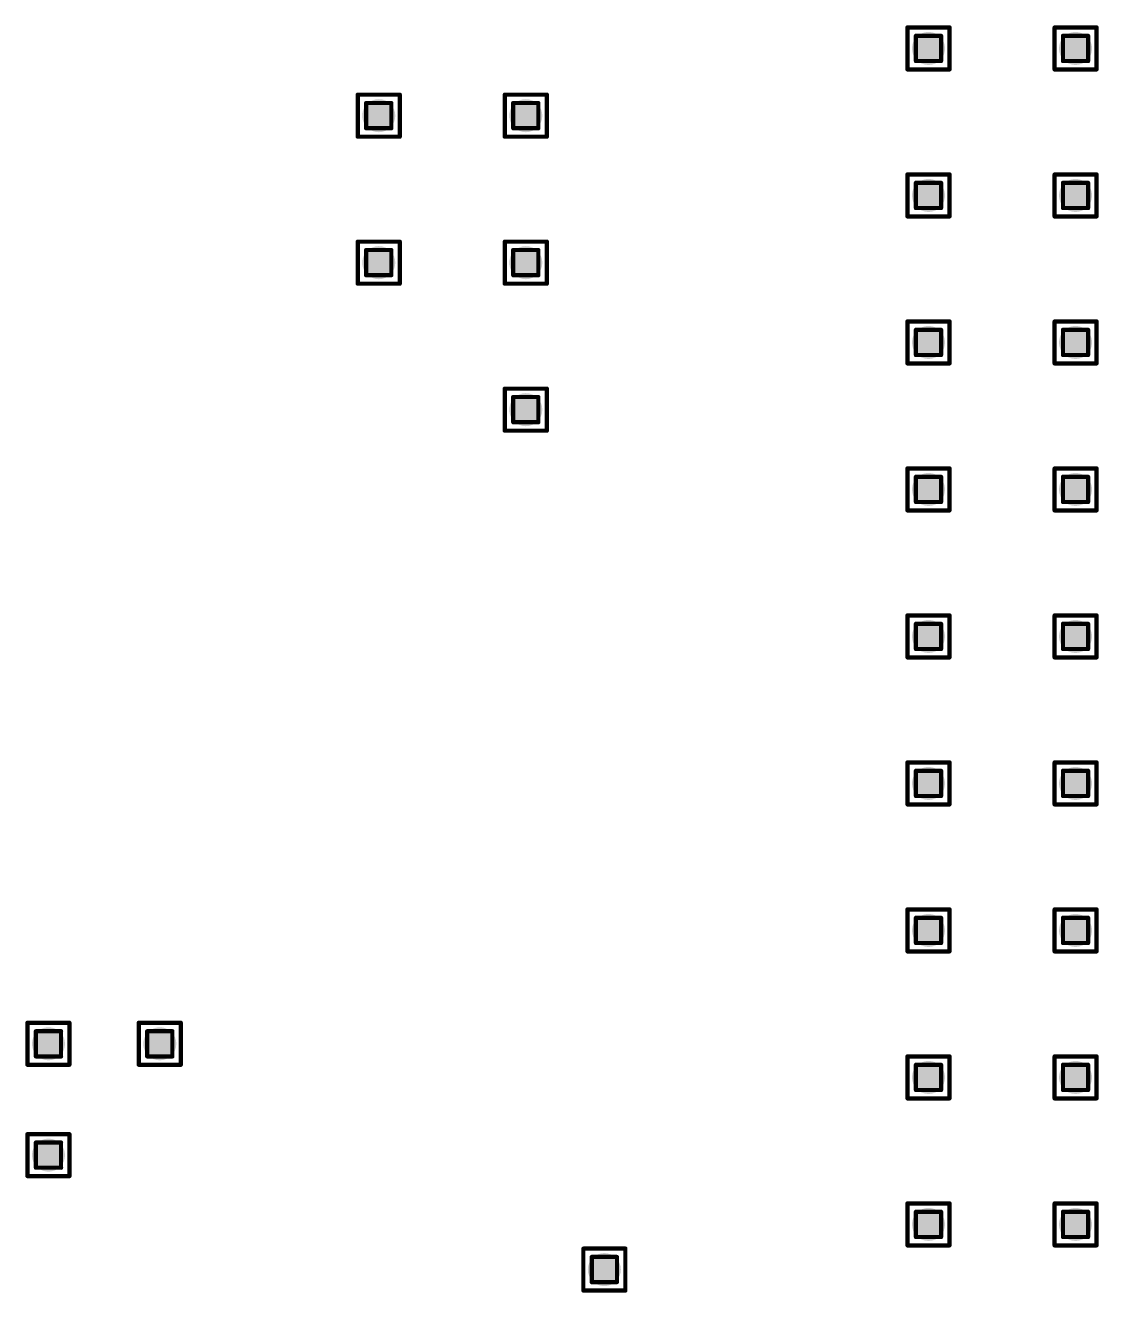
# Model space of a CAD drawing. Header units: millimetres. Extents: x -25 to 478, y -31 to 252.
# Drawn here: x 20.65 to 33.63, y 33.41 to 48.74 of the extents above; entities that cross this region are included whole.
import ezdxf

# ---------------------------------------------------------------- set-up
doc = ezdxf.new("R2010")
doc.units = ezdxf.units.MM
doc.layers.add('DrillDrawing', color=1, linetype='Continuous')
doc.layers.add('ViaHoleLayer', color=16, linetype='Continuous')

msp = doc.modelspace()

# ---------------------------------------------------------------- hatches: boundary and pattern name
at = {"layer": 'ViaHoleLayer'}
h = msp.add_hatch(color=16, dxfattribs=at)
edge = h.paths.add_edge_path()
edge.add_arc((31.572, 48.463), 0.2, 0, 360)
h = msp.add_hatch(color=16, dxfattribs=at)
edge = h.paths.add_edge_path()
edge.add_arc((33.35, 48.463), 0.2, 0, 360)
h = msp.add_hatch(color=16, dxfattribs=at)
edge = h.paths.add_edge_path()
edge.add_arc((24.924, 47.65), 0.2, 0, 360)
h = msp.add_hatch(color=16, dxfattribs=at)
edge = h.paths.add_edge_path()
edge.add_arc((26.702, 47.65), 0.2, 0, 360)
h = msp.add_hatch(color=16, dxfattribs=at)
edge = h.paths.add_edge_path()
edge.add_arc((31.572, 46.685), 0.2, 0, 360)
h = msp.add_hatch(color=16, dxfattribs=at)
edge = h.paths.add_edge_path()
edge.add_arc((33.35, 46.685), 0.2, 0, 360)
h = msp.add_hatch(color=16, dxfattribs=at)
edge = h.paths.add_edge_path()
edge.add_arc((24.924, 45.872), 0.2, 0, 360)
h = msp.add_hatch(color=16, dxfattribs=at)
edge = h.paths.add_edge_path()
edge.add_arc((26.702, 45.872), 0.2, 0, 360)
h = msp.add_hatch(color=16, dxfattribs=at)
edge = h.paths.add_edge_path()
edge.add_arc((31.572, 44.907), 0.2, 0, 360)
h = msp.add_hatch(color=16, dxfattribs=at)
edge = h.paths.add_edge_path()
edge.add_arc((33.35, 44.907), 0.2, 0, 360)
h = msp.add_hatch(color=16, dxfattribs=at)
edge = h.paths.add_edge_path()
edge.add_arc((26.702, 44.094), 0.2, 0, 360)
h = msp.add_hatch(color=16, dxfattribs=at)
edge = h.paths.add_edge_path()
edge.add_arc((31.572, 43.129), 0.2, 0, 360)
h = msp.add_hatch(color=16, dxfattribs=at)
edge = h.paths.add_edge_path()
edge.add_arc((33.35, 43.129), 0.2, 0, 360)
h = msp.add_hatch(color=16, dxfattribs=at)
edge = h.paths.add_edge_path()
edge.add_arc((31.572, 41.351), 0.2, 0, 360)
h = msp.add_hatch(color=16, dxfattribs=at)
edge = h.paths.add_edge_path()
edge.add_arc((33.35, 41.351), 0.2, 0, 360)
h = msp.add_hatch(color=16, dxfattribs=at)
edge = h.paths.add_edge_path()
edge.add_arc((31.572, 39.573), 0.2, 0, 360)
h = msp.add_hatch(color=16, dxfattribs=at)
edge = h.paths.add_edge_path()
edge.add_arc((33.35, 39.573), 0.2, 0, 360)
h = msp.add_hatch(color=16, dxfattribs=at)
edge = h.paths.add_edge_path()
edge.add_arc((31.572, 37.795), 0.2, 0, 360)
h = msp.add_hatch(color=16, dxfattribs=at)
edge = h.paths.add_edge_path()
edge.add_arc((33.35, 37.795), 0.2, 0, 360)
h = msp.add_hatch(color=16, dxfattribs=at)
edge = h.paths.add_edge_path()
edge.add_arc((20.93, 36.424), 0.2, 0, 360)
h = msp.add_hatch(color=16, dxfattribs=at)
edge = h.paths.add_edge_path()
edge.add_arc((22.276, 36.424), 0.2, 0, 360)
h = msp.add_hatch(color=16, dxfattribs=at)
edge = h.paths.add_edge_path()
edge.add_arc((31.572, 36.017), 0.2, 0, 360)
h = msp.add_hatch(color=16, dxfattribs=at)
edge = h.paths.add_edge_path()
edge.add_arc((33.35, 36.017), 0.2, 0, 360)
h = msp.add_hatch(color=16, dxfattribs=at)
edge = h.paths.add_edge_path()
edge.add_arc((20.93, 35.077), 0.2, 0, 360)
h = msp.add_hatch(color=16, dxfattribs=at)
edge = h.paths.add_edge_path()
edge.add_arc((31.572, 34.239), 0.2, 0, 360)
h = msp.add_hatch(color=16, dxfattribs=at)
edge = h.paths.add_edge_path()
edge.add_arc((33.35, 34.239), 0.2, 0, 360)
h = msp.add_hatch(color=16, dxfattribs=at)
edge = h.paths.add_edge_path()
edge.add_arc((27.652, 33.693), 0.2, 0, 360)

# ---------------------------------------------------------------- linework, layer by layer
at = {"layer": 'DrillDrawing', "const_width": 0.0508}
for points in [[(31.318, 48.717), (31.826, 48.717)], [(31.318, 48.209), (31.318, 48.717)], [(31.42, 48.616), (31.725, 48.616)], [(31.42, 48.311), (31.42, 48.616)], [(31.725, 48.311), (31.725, 48.616)], [(31.826, 48.209), (31.826, 48.717)], [(33.096, 48.717), (33.604, 48.717)], [(33.096, 48.209), (33.096, 48.717)], [(33.198, 48.616), (33.503, 48.616)], [(33.198, 48.311), (33.198, 48.616)], [(33.503, 48.311), (33.503, 48.616)], [(33.604, 48.209), (33.604, 48.717)], [(31.42, 48.311), (31.725, 48.311)], [(33.198, 48.311), (33.503, 48.311)], [(31.318, 48.209), (31.826, 48.209)], [(33.096, 48.209), (33.604, 48.209)], [(24.67, 47.904), (25.178, 47.904)], [(24.67, 47.396), (24.67, 47.904)], [(24.771, 47.803), (25.076, 47.803)], [(24.771, 47.498), (24.771, 47.803)], [(25.076, 47.498), (25.076, 47.803)], [(25.178, 47.396), (25.178, 47.904)], [(26.448, 47.904), (26.956, 47.904)], [(26.448, 47.396), (26.448, 47.904)], [(26.549, 47.803), (26.854, 47.803)], [(26.549, 47.498), (26.549, 47.803)], [(26.854, 47.498), (26.854, 47.803)], [(26.956, 47.396), (26.956, 47.904)], [(24.771, 47.498), (25.076, 47.498)], [(26.549, 47.498), (26.854, 47.498)], [(24.67, 47.396), (25.178, 47.396)], [(26.448, 47.396), (26.956, 47.396)], [(31.318, 46.939), (31.826, 46.939)], [(31.318, 46.431), (31.318, 46.939)], [(31.826, 46.431), (31.826, 46.939)], [(33.096, 46.939), (33.604, 46.939)], [(33.096, 46.431), (33.096, 46.939)], [(33.604, 46.431), (33.604, 46.939)], [(31.42, 46.838), (31.725, 46.838)], [(31.42, 46.533), (31.42, 46.838)], [(31.725, 46.533), (31.725, 46.838)], [(33.198, 46.838), (33.503, 46.838)], [(33.198, 46.533), (33.198, 46.838)], [(33.503, 46.533), (33.503, 46.838)], [(31.318, 46.431), (31.826, 46.431)], [(31.42, 46.533), (31.725, 46.533)], [(33.096, 46.431), (33.604, 46.431)], [(33.198, 46.533), (33.503, 46.533)], [(24.67, 46.126), (25.178, 46.126)], [(24.67, 45.618), (24.67, 46.126)], [(25.178, 45.618), (25.178, 46.126)], [(26.448, 46.126), (26.956, 46.126)], [(26.448, 45.618), (26.448, 46.126)], [(26.956, 45.618), (26.956, 46.126)], [(24.771, 46.025), (25.076, 46.025)], [(24.771, 45.72), (24.771, 46.025)], [(25.076, 45.72), (25.076, 46.025)], [(26.549, 46.025), (26.854, 46.025)], [(26.549, 45.72), (26.549, 46.025)], [(26.854, 45.72), (26.854, 46.025)], [(24.771, 45.72), (25.076, 45.72)], [(26.549, 45.72), (26.854, 45.72)], [(24.67, 45.618), (25.178, 45.618)], [(26.448, 45.618), (26.956, 45.618)], [(31.318, 45.161), (31.826, 45.161)], [(31.318, 44.653), (31.318, 45.161)], [(31.42, 45.06), (31.725, 45.06)], [(31.42, 44.755), (31.42, 45.06)], [(31.725, 44.755), (31.725, 45.06)], [(31.826, 44.653), (31.826, 45.161)], [(33.096, 45.161), (33.604, 45.161)], [(33.096, 44.653), (33.096, 45.161)], [(33.198, 45.06), (33.503, 45.06)], [(33.198, 44.755), (33.198, 45.06)], [(33.503, 44.755), (33.503, 45.06)], [(33.604, 44.653), (33.604, 45.161)], [(31.42, 44.755), (31.725, 44.755)], [(33.198, 44.755), (33.503, 44.755)], [(31.318, 44.653), (31.826, 44.653)], [(33.096, 44.653), (33.604, 44.653)], [(26.448, 44.348), (26.956, 44.348)], [(26.448, 43.84), (26.448, 44.348)], [(26.956, 43.84), (26.956, 44.348)], [(26.549, 44.247), (26.854, 44.247)], [(26.549, 43.942), (26.549, 44.247)], [(26.854, 43.942), (26.854, 44.247)], [(26.448, 43.84), (26.956, 43.84)], [(26.549, 43.942), (26.854, 43.942)], [(31.318, 43.383), (31.826, 43.383)], [(31.318, 42.875), (31.318, 43.383)], [(31.826, 42.875), (31.826, 43.383)], [(33.096, 43.383), (33.604, 43.383)], [(33.096, 42.875), (33.096, 43.383)], [(33.604, 42.875), (33.604, 43.383)], [(31.42, 43.282), (31.725, 43.282)], [(31.42, 42.977), (31.42, 43.282)], [(31.725, 42.977), (31.725, 43.282)], [(33.198, 43.282), (33.503, 43.282)], [(33.198, 42.977), (33.198, 43.282)], [(33.503, 42.977), (33.503, 43.282)], [(31.42, 42.977), (31.725, 42.977)], [(33.198, 42.977), (33.503, 42.977)], [(31.318, 42.875), (31.826, 42.875)], [(33.096, 42.875), (33.604, 42.875)], [(31.318, 41.605), (31.826, 41.605)], [(31.318, 41.097), (31.318, 41.605)], [(31.826, 41.097), (31.826, 41.605)], [(33.096, 41.605), (33.604, 41.605)], [(33.096, 41.097), (33.096, 41.605)], [(33.604, 41.097), (33.604, 41.605)], [(31.42, 41.504), (31.725, 41.504)], [(31.42, 41.199), (31.42, 41.504)], [(31.725, 41.199), (31.725, 41.504)], [(33.198, 41.504), (33.503, 41.504)], [(33.198, 41.199), (33.198, 41.504)], [(33.503, 41.199), (33.503, 41.504)], [(31.318, 41.097), (31.826, 41.097)], [(31.42, 41.199), (31.725, 41.199)], [(33.096, 41.097), (33.604, 41.097)], [(33.198, 41.199), (33.503, 41.199)], [(31.318, 39.827), (31.826, 39.827)], [(31.318, 39.319), (31.318, 39.827)], [(31.42, 39.726), (31.725, 39.726)], [(31.42, 39.421), (31.42, 39.726)], [(31.725, 39.421), (31.725, 39.726)], [(31.826, 39.319), (31.826, 39.827)], [(33.096, 39.827), (33.604, 39.827)], [(33.096, 39.319), (33.096, 39.827)], [(33.198, 39.726), (33.503, 39.726)], [(33.198, 39.421), (33.198, 39.726)], [(33.503, 39.421), (33.503, 39.726)], [(33.604, 39.319), (33.604, 39.827)], [(31.42, 39.421), (31.725, 39.421)], [(33.198, 39.421), (33.503, 39.421)], [(31.318, 39.319), (31.826, 39.319)], [(33.096, 39.319), (33.604, 39.319)], [(31.318, 38.049), (31.826, 38.049)], [(31.318, 37.541), (31.318, 38.049)], [(31.826, 37.541), (31.826, 38.049)], [(33.096, 38.049), (33.604, 38.049)], [(33.096, 37.541), (33.096, 38.049)], [(33.604, 37.541), (33.604, 38.049)], [(31.42, 37.948), (31.725, 37.948)], [(31.42, 37.643), (31.42, 37.948)], [(31.725, 37.643), (31.725, 37.948)], [(33.198, 37.948), (33.503, 37.948)], [(33.198, 37.643), (33.198, 37.948)], [(33.503, 37.643), (33.503, 37.948)], [(31.318, 37.541), (31.826, 37.541)], [(31.42, 37.643), (31.725, 37.643)], [(33.096, 37.541), (33.604, 37.541)], [(33.198, 37.643), (33.503, 37.643)], [(20.676, 36.678), (21.184, 36.678)], [(20.676, 36.17), (20.676, 36.678)], [(21.184, 36.17), (21.184, 36.678)], [(22.022, 36.678), (22.53, 36.678)], [(22.022, 36.17), (22.022, 36.678)], [(22.53, 36.17), (22.53, 36.678)], [(20.777, 36.576), (21.082, 36.576)], [(20.777, 36.271), (20.777, 36.576)], [(21.082, 36.271), (21.082, 36.576)], [(22.123, 36.576), (22.428, 36.576)], [(22.123, 36.271), (22.123, 36.576)], [(22.428, 36.271), (22.428, 36.576)], [(20.676, 36.17), (21.184, 36.17)], [(20.777, 36.271), (21.082, 36.271)], [(22.022, 36.17), (22.53, 36.17)], [(22.123, 36.271), (22.428, 36.271)], [(31.318, 36.271), (31.826, 36.271)], [(31.318, 35.763), (31.318, 36.271)], [(31.42, 36.17), (31.725, 36.17)], [(31.42, 35.865), (31.42, 36.17)], [(31.725, 35.865), (31.725, 36.17)], [(31.826, 35.763), (31.826, 36.271)], [(33.096, 36.271), (33.604, 36.271)], [(33.096, 35.763), (33.096, 36.271)], [(33.198, 36.17), (33.503, 36.17)], [(33.198, 35.865), (33.198, 36.17)], [(33.503, 35.865), (33.503, 36.17)], [(33.604, 35.763), (33.604, 36.271)], [(31.42, 35.865), (31.725, 35.865)], [(33.198, 35.865), (33.503, 35.865)], [(31.318, 35.763), (31.826, 35.763)], [(33.096, 35.763), (33.604, 35.763)], [(20.676, 35.331), (21.184, 35.331)], [(20.676, 34.823), (20.676, 35.331)], [(21.184, 34.823), (21.184, 35.331)], [(20.777, 35.23), (21.082, 35.23)], [(20.777, 34.925), (20.777, 35.23)], [(21.082, 34.925), (21.082, 35.23)], [(20.777, 34.925), (21.082, 34.925)], [(20.676, 34.823), (21.184, 34.823)], [(31.318, 34.493), (31.826, 34.493)], [(31.318, 33.985), (31.318, 34.493)], [(31.826, 33.985), (31.826, 34.493)], [(33.096, 34.493), (33.604, 34.493)], [(33.096, 33.985), (33.096, 34.493)], [(33.604, 33.985), (33.604, 34.493)], [(31.42, 34.392), (31.725, 34.392)], [(31.42, 34.087), (31.42, 34.392)], [(31.725, 34.087), (31.725, 34.392)], [(33.198, 34.392), (33.503, 34.392)], [(33.198, 34.087), (33.198, 34.392)], [(33.503, 34.087), (33.503, 34.392)], [(31.42, 34.087), (31.725, 34.087)], [(33.198, 34.087), (33.503, 34.087)], [(27.398, 33.947), (27.906, 33.947)], [(27.398, 33.439), (27.398, 33.947)], [(27.906, 33.439), (27.906, 33.947)], [(31.318, 33.985), (31.826, 33.985)], [(33.096, 33.985), (33.604, 33.985)], [(27.5, 33.846), (27.805, 33.846)], [(27.5, 33.541), (27.5, 33.846)], [(27.805, 33.541), (27.805, 33.846)], [(27.398, 33.439), (27.906, 33.439)], [(27.5, 33.541), (27.805, 33.541)]]:
    msp.add_lwpolyline(points, dxfattribs=at)
at = {"layer": 'DrillDrawing', "const_width": 0.0254}
for points in [[(31.305, 48.717, 1), (31.331, 48.717, 1)], [(31.305, 48.717, 1), (31.331, 48.717, 1)], [(31.407, 48.616, 1), (31.433, 48.616, 1)], [(31.407, 48.616, 1), (31.433, 48.616, 1)], [(31.712, 48.616, 1), (31.737, 48.616, 1)], [(31.712, 48.616, 1), (31.737, 48.616, 1)], [(31.814, 48.717, 1), (31.839, 48.717, 1)], [(31.814, 48.717, 1), (31.839, 48.717, 1)], [(33.084, 48.717, 1), (33.109, 48.717, 1)], [(33.084, 48.717, 1), (33.109, 48.717, 1)], [(33.185, 48.616, 1), (33.211, 48.616, 1)], [(33.185, 48.616, 1), (33.211, 48.616, 1)], [(33.49, 48.616, 1), (33.515, 48.616, 1)], [(33.49, 48.616, 1), (33.515, 48.616, 1)], [(33.592, 48.717, 1), (33.617, 48.717, 1)], [(33.592, 48.717, 1), (33.617, 48.717, 1)], [(31.407, 48.311, 1), (31.433, 48.311, 1)], [(31.407, 48.311, 1), (31.433, 48.311, 1)], [(31.712, 48.311, 1), (31.737, 48.311, 1)], [(31.712, 48.311, 1), (31.737, 48.311, 1)], [(33.185, 48.311, 1), (33.211, 48.311, 1)], [(33.185, 48.311, 1), (33.211, 48.311, 1)], [(33.49, 48.311, 1), (33.515, 48.311, 1)], [(33.49, 48.311, 1), (33.515, 48.311, 1)], [(31.305, 48.209, 1), (31.331, 48.209, 1)], [(31.305, 48.209, 1), (31.331, 48.209, 1)], [(31.814, 48.209, 1), (31.839, 48.209, 1)], [(31.814, 48.209, 1), (31.839, 48.209, 1)], [(33.084, 48.209, 1), (33.109, 48.209, 1)], [(33.084, 48.209, 1), (33.109, 48.209, 1)], [(33.592, 48.209, 1), (33.617, 48.209, 1)], [(33.592, 48.209, 1), (33.617, 48.209, 1)], [(24.657, 47.904, 1), (24.683, 47.904, 1)], [(24.657, 47.904, 1), (24.683, 47.904, 1)], [(24.759, 47.803, 1), (24.784, 47.803, 1)], [(24.759, 47.803, 1), (24.784, 47.803, 1)], [(25.064, 47.803, 1), (25.089, 47.803, 1)], [(25.064, 47.803, 1), (25.089, 47.803, 1)], [(25.165, 47.904, 1), (25.191, 47.904, 1)], [(25.165, 47.904, 1), (25.191, 47.904, 1)], [(26.435, 47.904, 1), (26.461, 47.904, 1)], [(26.435, 47.904, 1), (26.461, 47.904, 1)], [(26.537, 47.803, 1), (26.562, 47.803, 1)], [(26.537, 47.803, 1), (26.562, 47.803, 1)], [(26.842, 47.803, 1), (26.867, 47.803, 1)], [(26.842, 47.803, 1), (26.867, 47.803, 1)], [(26.943, 47.904, 1), (26.969, 47.904, 1)], [(26.943, 47.904, 1), (26.969, 47.904, 1)], [(24.759, 47.498, 1), (24.784, 47.498, 1)], [(24.759, 47.498, 1), (24.784, 47.498, 1)], [(25.064, 47.498, 1), (25.089, 47.498, 1)], [(25.064, 47.498, 1), (25.089, 47.498, 1)], [(26.537, 47.498, 1), (26.562, 47.498, 1)], [(26.537, 47.498, 1), (26.562, 47.498, 1)], [(26.842, 47.498, 1), (26.867, 47.498, 1)], [(26.842, 47.498, 1), (26.867, 47.498, 1)], [(24.657, 47.396, 1), (24.683, 47.396, 1)], [(24.657, 47.396, 1), (24.683, 47.396, 1)], [(25.165, 47.396, 1), (25.191, 47.396, 1)], [(25.165, 47.396, 1), (25.191, 47.396, 1)], [(26.435, 47.396, 1), (26.461, 47.396, 1)], [(26.435, 47.396, 1), (26.461, 47.396, 1)], [(26.943, 47.396, 1), (26.969, 47.396, 1)], [(26.943, 47.396, 1), (26.969, 47.396, 1)], [(31.305, 46.939, 1), (31.331, 46.939, 1)], [(31.305, 46.939, 1), (31.331, 46.939, 1)], [(31.814, 46.939, 1), (31.839, 46.939, 1)], [(31.814, 46.939, 1), (31.839, 46.939, 1)], [(33.084, 46.939, 1), (33.109, 46.939, 1)], [(33.084, 46.939, 1), (33.109, 46.939, 1)], [(33.592, 46.939, 1), (33.617, 46.939, 1)], [(33.592, 46.939, 1), (33.617, 46.939, 1)], [(31.407, 46.838, 1), (31.433, 46.838, 1)], [(31.407, 46.838, 1), (31.433, 46.838, 1)], [(31.712, 46.838, 1), (31.737, 46.838, 1)], [(31.712, 46.838, 1), (31.737, 46.838, 1)], [(33.185, 46.838, 1), (33.211, 46.838, 1)], [(33.185, 46.838, 1), (33.211, 46.838, 1)], [(33.49, 46.838, 1), (33.515, 46.838, 1)], [(33.49, 46.838, 1), (33.515, 46.838, 1)], [(31.305, 46.431, 1), (31.331, 46.431, 1)], [(31.305, 46.431, 1), (31.331, 46.431, 1)], [(31.407, 46.533, 1), (31.433, 46.533, 1)], [(31.407, 46.533, 1), (31.433, 46.533, 1)], [(31.712, 46.533, 1), (31.737, 46.533, 1)], [(31.712, 46.533, 1), (31.737, 46.533, 1)], [(31.814, 46.431, 1), (31.839, 46.431, 1)], [(31.814, 46.431, 1), (31.839, 46.431, 1)], [(33.084, 46.431, 1), (33.109, 46.431, 1)], [(33.084, 46.431, 1), (33.109, 46.431, 1)], [(33.185, 46.533, 1), (33.211, 46.533, 1)], [(33.185, 46.533, 1), (33.211, 46.533, 1)], [(33.49, 46.533, 1), (33.515, 46.533, 1)], [(33.49, 46.533, 1), (33.515, 46.533, 1)], [(33.592, 46.431, 1), (33.617, 46.431, 1)], [(33.592, 46.431, 1), (33.617, 46.431, 1)], [(24.657, 46.126, 1), (24.683, 46.126, 1)], [(24.657, 46.126, 1), (24.683, 46.126, 1)], [(25.165, 46.126, 1), (25.191, 46.126, 1)], [(25.165, 46.126, 1), (25.191, 46.126, 1)], [(26.435, 46.126, 1), (26.461, 46.126, 1)], [(26.435, 46.126, 1), (26.461, 46.126, 1)], [(26.943, 46.126, 1), (26.969, 46.126, 1)], [(26.943, 46.126, 1), (26.969, 46.126, 1)], [(24.759, 46.025, 1), (24.784, 46.025, 1)], [(24.759, 46.025, 1), (24.784, 46.025, 1)], [(25.064, 46.025, 1), (25.089, 46.025, 1)], [(25.064, 46.025, 1), (25.089, 46.025, 1)], [(26.537, 46.025, 1), (26.562, 46.025, 1)], [(26.537, 46.025, 1), (26.562, 46.025, 1)], [(26.842, 46.025, 1), (26.867, 46.025, 1)], [(26.842, 46.025, 1), (26.867, 46.025, 1)], [(24.759, 45.72, 1), (24.784, 45.72, 1)], [(24.759, 45.72, 1), (24.784, 45.72, 1)], [(25.064, 45.72, 1), (25.089, 45.72, 1)], [(25.064, 45.72, 1), (25.089, 45.72, 1)], [(26.537, 45.72, 1), (26.562, 45.72, 1)], [(26.537, 45.72, 1), (26.562, 45.72, 1)], [(26.842, 45.72, 1), (26.867, 45.72, 1)], [(26.842, 45.72, 1), (26.867, 45.72, 1)], [(24.657, 45.618, 1), (24.683, 45.618, 1)], [(24.657, 45.618, 1), (24.683, 45.618, 1)], [(25.165, 45.618, 1), (25.191, 45.618, 1)], [(25.165, 45.618, 1), (25.191, 45.618, 1)], [(26.435, 45.618, 1), (26.461, 45.618, 1)], [(26.435, 45.618, 1), (26.461, 45.618, 1)], [(26.943, 45.618, 1), (26.969, 45.618, 1)], [(26.943, 45.618, 1), (26.969, 45.618, 1)], [(31.305, 45.161, 1), (31.331, 45.161, 1)], [(31.305, 45.161, 1), (31.331, 45.161, 1)], [(31.407, 45.06, 1), (31.433, 45.06, 1)], [(31.407, 45.06, 1), (31.433, 45.06, 1)], [(31.712, 45.06, 1), (31.737, 45.06, 1)], [(31.712, 45.06, 1), (31.737, 45.06, 1)], [(31.814, 45.161, 1), (31.839, 45.161, 1)], [(31.814, 45.161, 1), (31.839, 45.161, 1)], [(33.084, 45.161, 1), (33.109, 45.161, 1)], [(33.084, 45.161, 1), (33.109, 45.161, 1)], [(33.185, 45.06, 1), (33.211, 45.06, 1)], [(33.185, 45.06, 1), (33.211, 45.06, 1)], [(33.49, 45.06, 1), (33.515, 45.06, 1)], [(33.49, 45.06, 1), (33.515, 45.06, 1)], [(33.592, 45.161, 1), (33.617, 45.161, 1)], [(33.592, 45.161, 1), (33.617, 45.161, 1)], [(31.407, 44.755, 1), (31.433, 44.755, 1)], [(31.407, 44.755, 1), (31.433, 44.755, 1)], [(31.712, 44.755, 1), (31.737, 44.755, 1)], [(31.712, 44.755, 1), (31.737, 44.755, 1)], [(33.185, 44.755, 1), (33.211, 44.755, 1)], [(33.185, 44.755, 1), (33.211, 44.755, 1)], [(33.49, 44.755, 1), (33.515, 44.755, 1)], [(33.49, 44.755, 1), (33.515, 44.755, 1)], [(31.305, 44.653, 1), (31.331, 44.653, 1)], [(31.305, 44.653, 1), (31.331, 44.653, 1)], [(31.814, 44.653, 1), (31.839, 44.653, 1)], [(31.814, 44.653, 1), (31.839, 44.653, 1)], [(33.084, 44.653, 1), (33.109, 44.653, 1)], [(33.084, 44.653, 1), (33.109, 44.653, 1)], [(33.592, 44.653, 1), (33.617, 44.653, 1)], [(33.592, 44.653, 1), (33.617, 44.653, 1)], [(26.435, 44.348, 1), (26.461, 44.348, 1)], [(26.435, 44.348, 1), (26.461, 44.348, 1)], [(26.943, 44.348, 1), (26.969, 44.348, 1)], [(26.943, 44.348, 1), (26.969, 44.348, 1)], [(26.537, 44.247, 1), (26.562, 44.247, 1)], [(26.537, 44.247, 1), (26.562, 44.247, 1)], [(26.842, 44.247, 1), (26.867, 44.247, 1)], [(26.842, 44.247, 1), (26.867, 44.247, 1)], [(26.435, 43.84, 1), (26.461, 43.84, 1)], [(26.435, 43.84, 1), (26.461, 43.84, 1)], [(26.537, 43.942, 1), (26.562, 43.942, 1)], [(26.537, 43.942, 1), (26.562, 43.942, 1)], [(26.842, 43.942, 1), (26.867, 43.942, 1)], [(26.842, 43.942, 1), (26.867, 43.942, 1)], [(26.943, 43.84, 1), (26.969, 43.84, 1)], [(26.943, 43.84, 1), (26.969, 43.84, 1)], [(31.305, 43.383, 1), (31.331, 43.383, 1)], [(31.305, 43.383, 1), (31.331, 43.383, 1)], [(31.814, 43.383, 1), (31.839, 43.383, 1)], [(31.814, 43.383, 1), (31.839, 43.383, 1)], [(33.084, 43.383, 1), (33.109, 43.383, 1)], [(33.084, 43.383, 1), (33.109, 43.383, 1)], [(33.592, 43.383, 1), (33.617, 43.383, 1)], [(33.592, 43.383, 1), (33.617, 43.383, 1)], [(31.407, 43.282, 1), (31.433, 43.282, 1)], [(31.407, 43.282, 1), (31.433, 43.282, 1)], [(31.712, 43.282, 1), (31.737, 43.282, 1)], [(31.712, 43.282, 1), (31.737, 43.282, 1)], [(33.185, 43.282, 1), (33.211, 43.282, 1)], [(33.185, 43.282, 1), (33.211, 43.282, 1)], [(33.49, 43.282, 1), (33.515, 43.282, 1)], [(33.49, 43.282, 1), (33.515, 43.282, 1)], [(31.407, 42.977, 1), (31.433, 42.977, 1)], [(31.407, 42.977, 1), (31.433, 42.977, 1)], [(31.712, 42.977, 1), (31.737, 42.977, 1)], [(31.712, 42.977, 1), (31.737, 42.977, 1)], [(33.185, 42.977, 1), (33.211, 42.977, 1)], [(33.185, 42.977, 1), (33.211, 42.977, 1)], [(33.49, 42.977, 1), (33.515, 42.977, 1)], [(33.49, 42.977, 1), (33.515, 42.977, 1)], [(31.305, 42.875, 1), (31.331, 42.875, 1)], [(31.305, 42.875, 1), (31.331, 42.875, 1)], [(31.814, 42.875, 1), (31.839, 42.875, 1)], [(31.814, 42.875, 1), (31.839, 42.875, 1)], [(33.084, 42.875, 1), (33.109, 42.875, 1)], [(33.084, 42.875, 1), (33.109, 42.875, 1)], [(33.592, 42.875, 1), (33.617, 42.875, 1)], [(33.592, 42.875, 1), (33.617, 42.875, 1)], [(31.305, 41.605, 1), (31.331, 41.605, 1)], [(31.305, 41.605, 1), (31.331, 41.605, 1)], [(31.814, 41.605, 1), (31.839, 41.605, 1)], [(31.814, 41.605, 1), (31.839, 41.605, 1)], [(33.084, 41.605, 1), (33.109, 41.605, 1)], [(33.084, 41.605, 1), (33.109, 41.605, 1)], [(33.592, 41.605, 1), (33.617, 41.605, 1)], [(33.592, 41.605, 1), (33.617, 41.605, 1)], [(31.407, 41.504, 1), (31.433, 41.504, 1)], [(31.407, 41.504, 1), (31.433, 41.504, 1)], [(31.712, 41.504, 1), (31.737, 41.504, 1)], [(31.712, 41.504, 1), (31.737, 41.504, 1)], [(33.185, 41.504, 1), (33.211, 41.504, 1)], [(33.185, 41.504, 1), (33.211, 41.504, 1)], [(33.49, 41.504, 1), (33.515, 41.504, 1)], [(33.49, 41.504, 1), (33.515, 41.504, 1)], [(31.305, 41.097, 1), (31.331, 41.097, 1)], [(31.305, 41.097, 1), (31.331, 41.097, 1)], [(31.407, 41.199, 1), (31.433, 41.199, 1)], [(31.407, 41.199, 1), (31.433, 41.199, 1)], [(31.712, 41.199, 1), (31.737, 41.199, 1)], [(31.712, 41.199, 1), (31.737, 41.199, 1)], [(31.814, 41.097, 1), (31.839, 41.097, 1)], [(31.814, 41.097, 1), (31.839, 41.097, 1)], [(33.084, 41.097, 1), (33.109, 41.097, 1)], [(33.084, 41.097, 1), (33.109, 41.097, 1)], [(33.185, 41.199, 1), (33.211, 41.199, 1)], [(33.185, 41.199, 1), (33.211, 41.199, 1)], [(33.49, 41.199, 1), (33.515, 41.199, 1)], [(33.49, 41.199, 1), (33.515, 41.199, 1)], [(33.592, 41.097, 1), (33.617, 41.097, 1)], [(33.592, 41.097, 1), (33.617, 41.097, 1)], [(31.305, 39.827, 1), (31.331, 39.827, 1)], [(31.305, 39.827, 1), (31.331, 39.827, 1)], [(31.407, 39.726, 1), (31.433, 39.726, 1)], [(31.407, 39.726, 1), (31.433, 39.726, 1)], [(31.712, 39.726, 1), (31.737, 39.726, 1)], [(31.712, 39.726, 1), (31.737, 39.726, 1)], [(31.814, 39.827, 1), (31.839, 39.827, 1)], [(31.814, 39.827, 1), (31.839, 39.827, 1)], [(33.084, 39.827, 1), (33.109, 39.827, 1)], [(33.084, 39.827, 1), (33.109, 39.827, 1)], [(33.185, 39.726, 1), (33.211, 39.726, 1)], [(33.185, 39.726, 1), (33.211, 39.726, 1)], [(33.49, 39.726, 1), (33.515, 39.726, 1)], [(33.49, 39.726, 1), (33.515, 39.726, 1)], [(33.592, 39.827, 1), (33.617, 39.827, 1)], [(33.592, 39.827, 1), (33.617, 39.827, 1)], [(31.407, 39.421, 1), (31.433, 39.421, 1)], [(31.407, 39.421, 1), (31.433, 39.421, 1)], [(31.712, 39.421, 1), (31.737, 39.421, 1)], [(31.712, 39.421, 1), (31.737, 39.421, 1)], [(33.185, 39.421, 1), (33.211, 39.421, 1)], [(33.185, 39.421, 1), (33.211, 39.421, 1)], [(33.49, 39.421, 1), (33.515, 39.421, 1)], [(33.49, 39.421, 1), (33.515, 39.421, 1)], [(31.305, 39.319, 1), (31.331, 39.319, 1)], [(31.305, 39.319, 1), (31.331, 39.319, 1)], [(31.814, 39.319, 1), (31.839, 39.319, 1)], [(31.814, 39.319, 1), (31.839, 39.319, 1)], [(33.084, 39.319, 1), (33.109, 39.319, 1)], [(33.084, 39.319, 1), (33.109, 39.319, 1)], [(33.592, 39.319, 1), (33.617, 39.319, 1)], [(33.592, 39.319, 1), (33.617, 39.319, 1)], [(31.305, 38.049, 1), (31.331, 38.049, 1)], [(31.305, 38.049, 1), (31.331, 38.049, 1)], [(31.814, 38.049, 1), (31.839, 38.049, 1)], [(31.814, 38.049, 1), (31.839, 38.049, 1)], [(33.084, 38.049, 1), (33.109, 38.049, 1)], [(33.084, 38.049, 1), (33.109, 38.049, 1)], [(33.592, 38.049, 1), (33.617, 38.049, 1)], [(33.592, 38.049, 1), (33.617, 38.049, 1)], [(31.407, 37.948, 1), (31.433, 37.948, 1)], [(31.407, 37.948, 1), (31.433, 37.948, 1)], [(31.712, 37.948, 1), (31.737, 37.948, 1)], [(31.712, 37.948, 1), (31.737, 37.948, 1)], [(33.185, 37.948, 1), (33.211, 37.948, 1)], [(33.185, 37.948, 1), (33.211, 37.948, 1)], [(33.49, 37.948, 1), (33.515, 37.948, 1)], [(33.49, 37.948, 1), (33.515, 37.948, 1)], [(31.305, 37.541, 1), (31.331, 37.541, 1)], [(31.305, 37.541, 1), (31.331, 37.541, 1)], [(31.407, 37.643, 1), (31.433, 37.643, 1)], [(31.407, 37.643, 1), (31.433, 37.643, 1)], [(31.712, 37.643, 1), (31.737, 37.643, 1)], [(31.712, 37.643, 1), (31.737, 37.643, 1)], [(31.814, 37.541, 1), (31.839, 37.541, 1)], [(31.814, 37.541, 1), (31.839, 37.541, 1)], [(33.084, 37.541, 1), (33.109, 37.541, 1)], [(33.084, 37.541, 1), (33.109, 37.541, 1)], [(33.185, 37.643, 1), (33.211, 37.643, 1)], [(33.185, 37.643, 1), (33.211, 37.643, 1)], [(33.49, 37.643, 1), (33.515, 37.643, 1)], [(33.49, 37.643, 1), (33.515, 37.643, 1)], [(33.592, 37.541, 1), (33.617, 37.541, 1)], [(33.592, 37.541, 1), (33.617, 37.541, 1)], [(20.663, 36.678, 1), (20.688, 36.678, 1)], [(20.663, 36.678, 1), (20.688, 36.678, 1)], [(21.171, 36.678, 1), (21.196, 36.678, 1)], [(21.171, 36.678, 1), (21.196, 36.678, 1)], [(22.009, 36.678, 1), (22.035, 36.678, 1)], [(22.009, 36.678, 1), (22.035, 36.678, 1)], [(22.517, 36.678, 1), (22.543, 36.678, 1)], [(22.517, 36.678, 1), (22.543, 36.678, 1)], [(20.765, 36.576, 1), (20.79, 36.576, 1)], [(20.765, 36.576, 1), (20.79, 36.576, 1)], [(21.069, 36.576, 1), (21.095, 36.576, 1)], [(21.069, 36.576, 1), (21.095, 36.576, 1)], [(22.111, 36.576, 1), (22.136, 36.576, 1)], [(22.111, 36.576, 1), (22.136, 36.576, 1)], [(22.416, 36.576, 1), (22.441, 36.576, 1)], [(22.416, 36.576, 1), (22.441, 36.576, 1)], [(20.663, 36.17, 1), (20.688, 36.17, 1)], [(20.663, 36.17, 1), (20.688, 36.17, 1)], [(20.765, 36.271, 1), (20.79, 36.271, 1)], [(20.765, 36.271, 1), (20.79, 36.271, 1)], [(21.069, 36.271, 1), (21.095, 36.271, 1)], [(21.069, 36.271, 1), (21.095, 36.271, 1)], [(21.171, 36.17, 1), (21.196, 36.17, 1)], [(21.171, 36.17, 1), (21.196, 36.17, 1)], [(22.009, 36.17, 1), (22.035, 36.17, 1)], [(22.009, 36.17, 1), (22.035, 36.17, 1)], [(22.111, 36.271, 1), (22.136, 36.271, 1)], [(22.111, 36.271, 1), (22.136, 36.271, 1)], [(22.416, 36.271, 1), (22.441, 36.271, 1)], [(22.416, 36.271, 1), (22.441, 36.271, 1)], [(22.517, 36.17, 1), (22.543, 36.17, 1)], [(22.517, 36.17, 1), (22.543, 36.17, 1)], [(31.305, 36.271, 1), (31.331, 36.271, 1)], [(31.305, 36.271, 1), (31.331, 36.271, 1)], [(31.407, 36.17, 1), (31.433, 36.17, 1)], [(31.407, 36.17, 1), (31.433, 36.17, 1)], [(31.712, 36.17, 1), (31.737, 36.17, 1)], [(31.712, 36.17, 1), (31.737, 36.17, 1)], [(31.814, 36.271, 1), (31.839, 36.271, 1)], [(31.814, 36.271, 1), (31.839, 36.271, 1)], [(33.084, 36.271, 1), (33.109, 36.271, 1)], [(33.084, 36.271, 1), (33.109, 36.271, 1)], [(33.185, 36.17, 1), (33.211, 36.17, 1)], [(33.185, 36.17, 1), (33.211, 36.17, 1)], [(33.49, 36.17, 1), (33.515, 36.17, 1)], [(33.49, 36.17, 1), (33.515, 36.17, 1)], [(33.592, 36.271, 1), (33.617, 36.271, 1)], [(33.592, 36.271, 1), (33.617, 36.271, 1)], [(31.407, 35.865, 1), (31.433, 35.865, 1)], [(31.407, 35.865, 1), (31.433, 35.865, 1)], [(31.712, 35.865, 1), (31.737, 35.865, 1)], [(31.712, 35.865, 1), (31.737, 35.865, 1)], [(33.185, 35.865, 1), (33.211, 35.865, 1)], [(33.185, 35.865, 1), (33.211, 35.865, 1)], [(33.49, 35.865, 1), (33.515, 35.865, 1)], [(33.49, 35.865, 1), (33.515, 35.865, 1)], [(31.305, 35.763, 1), (31.331, 35.763, 1)], [(31.305, 35.763, 1), (31.331, 35.763, 1)], [(31.814, 35.763, 1), (31.839, 35.763, 1)], [(31.814, 35.763, 1), (31.839, 35.763, 1)], [(33.084, 35.763, 1), (33.109, 35.763, 1)], [(33.084, 35.763, 1), (33.109, 35.763, 1)], [(33.592, 35.763, 1), (33.617, 35.763, 1)], [(33.592, 35.763, 1), (33.617, 35.763, 1)], [(20.663, 35.331, 1), (20.688, 35.331, 1)], [(20.663, 35.331, 1), (20.688, 35.331, 1)], [(21.171, 35.331, 1), (21.196, 35.331, 1)], [(21.171, 35.331, 1), (21.196, 35.331, 1)], [(20.765, 35.23, 1), (20.79, 35.23, 1)], [(20.765, 35.23, 1), (20.79, 35.23, 1)], [(21.069, 35.23, 1), (21.095, 35.23, 1)], [(21.069, 35.23, 1), (21.095, 35.23, 1)], [(20.765, 34.925, 1), (20.79, 34.925, 1)], [(20.765, 34.925, 1), (20.79, 34.925, 1)], [(21.069, 34.925, 1), (21.095, 34.925, 1)], [(21.069, 34.925, 1), (21.095, 34.925, 1)], [(20.663, 34.823, 1), (20.688, 34.823, 1)], [(20.663, 34.823, 1), (20.688, 34.823, 1)], [(21.171, 34.823, 1), (21.196, 34.823, 1)], [(21.171, 34.823, 1), (21.196, 34.823, 1)], [(31.305, 34.493, 1), (31.331, 34.493, 1)], [(31.305, 34.493, 1), (31.331, 34.493, 1)], [(31.814, 34.493, 1), (31.839, 34.493, 1)], [(31.814, 34.493, 1), (31.839, 34.493, 1)], [(33.084, 34.493, 1), (33.109, 34.493, 1)], [(33.084, 34.493, 1), (33.109, 34.493, 1)], [(33.592, 34.493, 1), (33.617, 34.493, 1)], [(33.592, 34.493, 1), (33.617, 34.493, 1)], [(31.407, 34.392, 1), (31.433, 34.392, 1)], [(31.407, 34.392, 1), (31.433, 34.392, 1)], [(31.712, 34.392, 1), (31.737, 34.392, 1)], [(31.712, 34.392, 1), (31.737, 34.392, 1)], [(33.185, 34.392, 1), (33.211, 34.392, 1)], [(33.185, 34.392, 1), (33.211, 34.392, 1)], [(33.49, 34.392, 1), (33.515, 34.392, 1)], [(33.49, 34.392, 1), (33.515, 34.392, 1)], [(31.407, 34.087, 1), (31.433, 34.087, 1)], [(31.407, 34.087, 1), (31.433, 34.087, 1)], [(31.712, 34.087, 1), (31.737, 34.087, 1)], [(31.712, 34.087, 1), (31.737, 34.087, 1)], [(33.185, 34.087, 1), (33.211, 34.087, 1)], [(33.185, 34.087, 1), (33.211, 34.087, 1)], [(33.49, 34.087, 1), (33.515, 34.087, 1)], [(33.49, 34.087, 1), (33.515, 34.087, 1)], [(27.386, 33.947, 1), (27.411, 33.947, 1)], [(27.386, 33.947, 1), (27.411, 33.947, 1)], [(27.894, 33.947, 1), (27.919, 33.947, 1)], [(27.894, 33.947, 1), (27.919, 33.947, 1)], [(31.305, 33.985, 1), (31.331, 33.985, 1)], [(31.305, 33.985, 1), (31.331, 33.985, 1)], [(31.814, 33.985, 1), (31.839, 33.985, 1)], [(31.814, 33.985, 1), (31.839, 33.985, 1)], [(33.084, 33.985, 1), (33.109, 33.985, 1)], [(33.084, 33.985, 1), (33.109, 33.985, 1)], [(33.592, 33.985, 1), (33.617, 33.985, 1)], [(33.592, 33.985, 1), (33.617, 33.985, 1)], [(27.487, 33.846, 1), (27.513, 33.846, 1)], [(27.487, 33.846, 1), (27.513, 33.846, 1)], [(27.792, 33.846, 1), (27.817, 33.846, 1)], [(27.792, 33.846, 1), (27.817, 33.846, 1)], [(27.386, 33.439, 1), (27.411, 33.439, 1)], [(27.386, 33.439, 1), (27.411, 33.439, 1)], [(27.487, 33.541, 1), (27.513, 33.541, 1)], [(27.487, 33.541, 1), (27.513, 33.541, 1)], [(27.792, 33.541, 1), (27.817, 33.541, 1)], [(27.792, 33.541, 1), (27.817, 33.541, 1)], [(27.894, 33.439, 1), (27.919, 33.439, 1)], [(27.894, 33.439, 1), (27.919, 33.439, 1)]]:
    msp.add_lwpolyline(points, format="xyb", close=True, dxfattribs=at)

doc.saveas('drawing.dxf')
